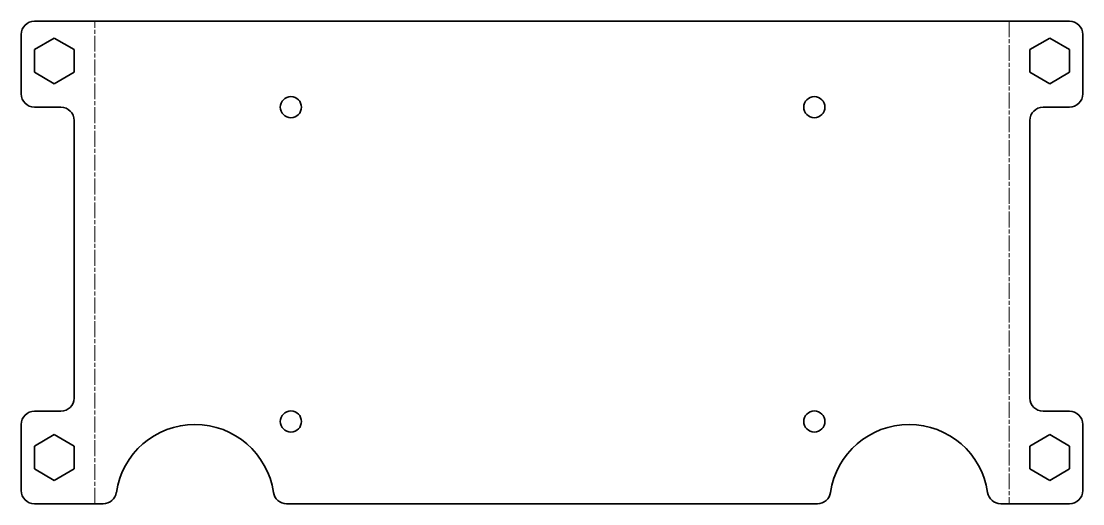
# Model space of a CAD drawing. Header units: inches. Extents: x 0 to 161, y 0 to 73.
import ezdxf

# ---------------------------------------------------------------- set-up
doc = ezdxf.new("R2010")
doc.units = ezdxf.units.IN
doc.header["$MEASUREMENT"] = 0
doc.linetypes.add('Chain', pattern=[13.68, 9.12, -1.14, 2.28, -1.14])
doc.layers.add('SIMUMAK Bend Centerline (ISO)', color=7, linetype='Chain', lineweight=9)
doc.layers.add('SIMUMAK Visible (ISO)', color=7, linetype='Continuous', lineweight=35)

# ---------------------------------------------------------------- blocks, each defined once
blk = doc.blocks.new('AMB-04-TACHALEO02_Sheet_AMB-04-TACHALEO02 (desplegada)')
at = {"layer": 'SIMUMAK Bend Centerline (ISO)', "ltscale": 0.263158}
for p, q in [((-69.13, -36.5), (-69.13, 36.5)), ((69.13, 36.5), (69.13, -36.5))]:
    blk.add_line(p, q, dxfattribs=at)
at = {"layer": 'SIMUMAK Visible (ISO)'}
for p, q in [((78.26, 36.5), (-78.26, 36.5)), ((-80.26, 25.5), (-80.26, 34.5)), ((-78.26, 32.23), (-75.26, 33.96)), ((-75.26, 33.96), (-72.26, 32.23)), ((72.26, 32.23), (75.26, 33.96)), ((75.26, 33.96), (78.26, 32.23)), ((80.26, 34.5), (80.26, 25.5)), ((-78.26, 28.77), (-78.26, 32.23)), ((-72.26, 32.23), (-72.26, 28.77)), ((72.26, 28.77), (72.26, 32.23)), ((78.26, 32.23), (78.26, 28.77)), ((-75.26, 27.04), (-78.26, 28.77)), ((-72.26, 28.77), (-75.26, 27.04)), ((75.26, 27.04), (72.26, 28.77)), ((78.26, 28.77), (75.26, 27.04)), ((-78.26, 23.5), (-74.26, 23.5)), ((74.26, 23.5), (78.26, 23.5)), ((-72.26, 21.5), (-72.26, -20.5)), ((72.26, -20.5), (72.26, 21.5)), ((-74.26, -22.5), (-78.26, -22.5)), ((78.26, -22.5), (74.26, -22.5)), ((-80.26, -34.5), (-80.26, -24.5)), ((80.26, -24.5), (80.26, -34.5)), ((-78.26, -27.77), (-75.26, -26.04)), ((-75.26, -26.04), (-72.26, -27.77)), ((72.26, -27.77), (75.26, -26.04)), ((75.26, -26.04), (78.26, -27.77)), ((-78.26, -31.23), (-78.26, -27.77)), ((-72.26, -27.77), (-72.26, -31.23)), ((72.26, -31.23), (72.26, -27.77)), ((78.26, -27.77), (78.26, -31.23)), ((-75.26, -32.96), (-78.26, -31.23)), ((-72.26, -31.23), (-75.26, -32.96)), ((75.26, -32.96), (72.26, -31.23)), ((78.26, -31.23), (75.26, -32.96)), ((-67.86, -36.5), (-78.26, -36.5)), ((40.14, -36.5), (-40.14, -36.5)), ((78.26, -36.5), (67.86, -36.5))]:
    blk.add_line(p, q, dxfattribs=at)
for centre in [(-39.48, 23.5), (39.67, 23.5), (-39.48, -24.05), (39.67, -24.05)]:
    blk.add_circle(centre, 1.6, dxfattribs=at)
at = {"layer": 'SIMUMAK Visible (ISO)', "extrusion": (0, 0, -1)}
for centre, radius, start, end in [((78.26, 34.5), 2, 0, 90), ((-78.26, 34.5), 2, 90, 180), ((78.26, 25.5), 2, 270, 0), ((-78.26, 25.5), 2, 180, 270), ((78.26, -24.5), 2, 0, 90), ((-78.26, -24.5), 2, 90, 180), ((54, -36.5), 12, 8.2132, 171.7868), ((-54, -36.5), 12, 8.2132, 171.7868), ((78.26, -34.5), 2, 270, 0), ((67.86, -34.5), 2, 188.2132, 270), ((40.14, -34.5), 2, 270, 351.7868), ((-40.14, -34.5), 2, 188.2132, 270), ((-67.86, -34.5), 2, 270, 351.7868), ((-78.26, -34.5), 2, 180, 270)]:
    blk.add_arc(centre, radius, start, end, dxfattribs=at)
at = {"layer": 'SIMUMAK Visible (ISO)'}
for centre, start, end in [((-74.26, 21.5), 0, 90), ((74.26, 21.5), 90, 180), ((-74.26, -20.5), 270, 0), ((74.26, -20.5), 180, 270)]:
    blk.add_arc(centre, 2, start, end, dxfattribs=at)

msp = doc.modelspace()

# ---------------------------------------------------------------- block references
msp.add_blockref('AMB-04-TACHALEO02_Sheet_AMB-04-TACHALEO02 (desplegada)', (80.26, 36.5))

doc.saveas('drawing.dxf')
